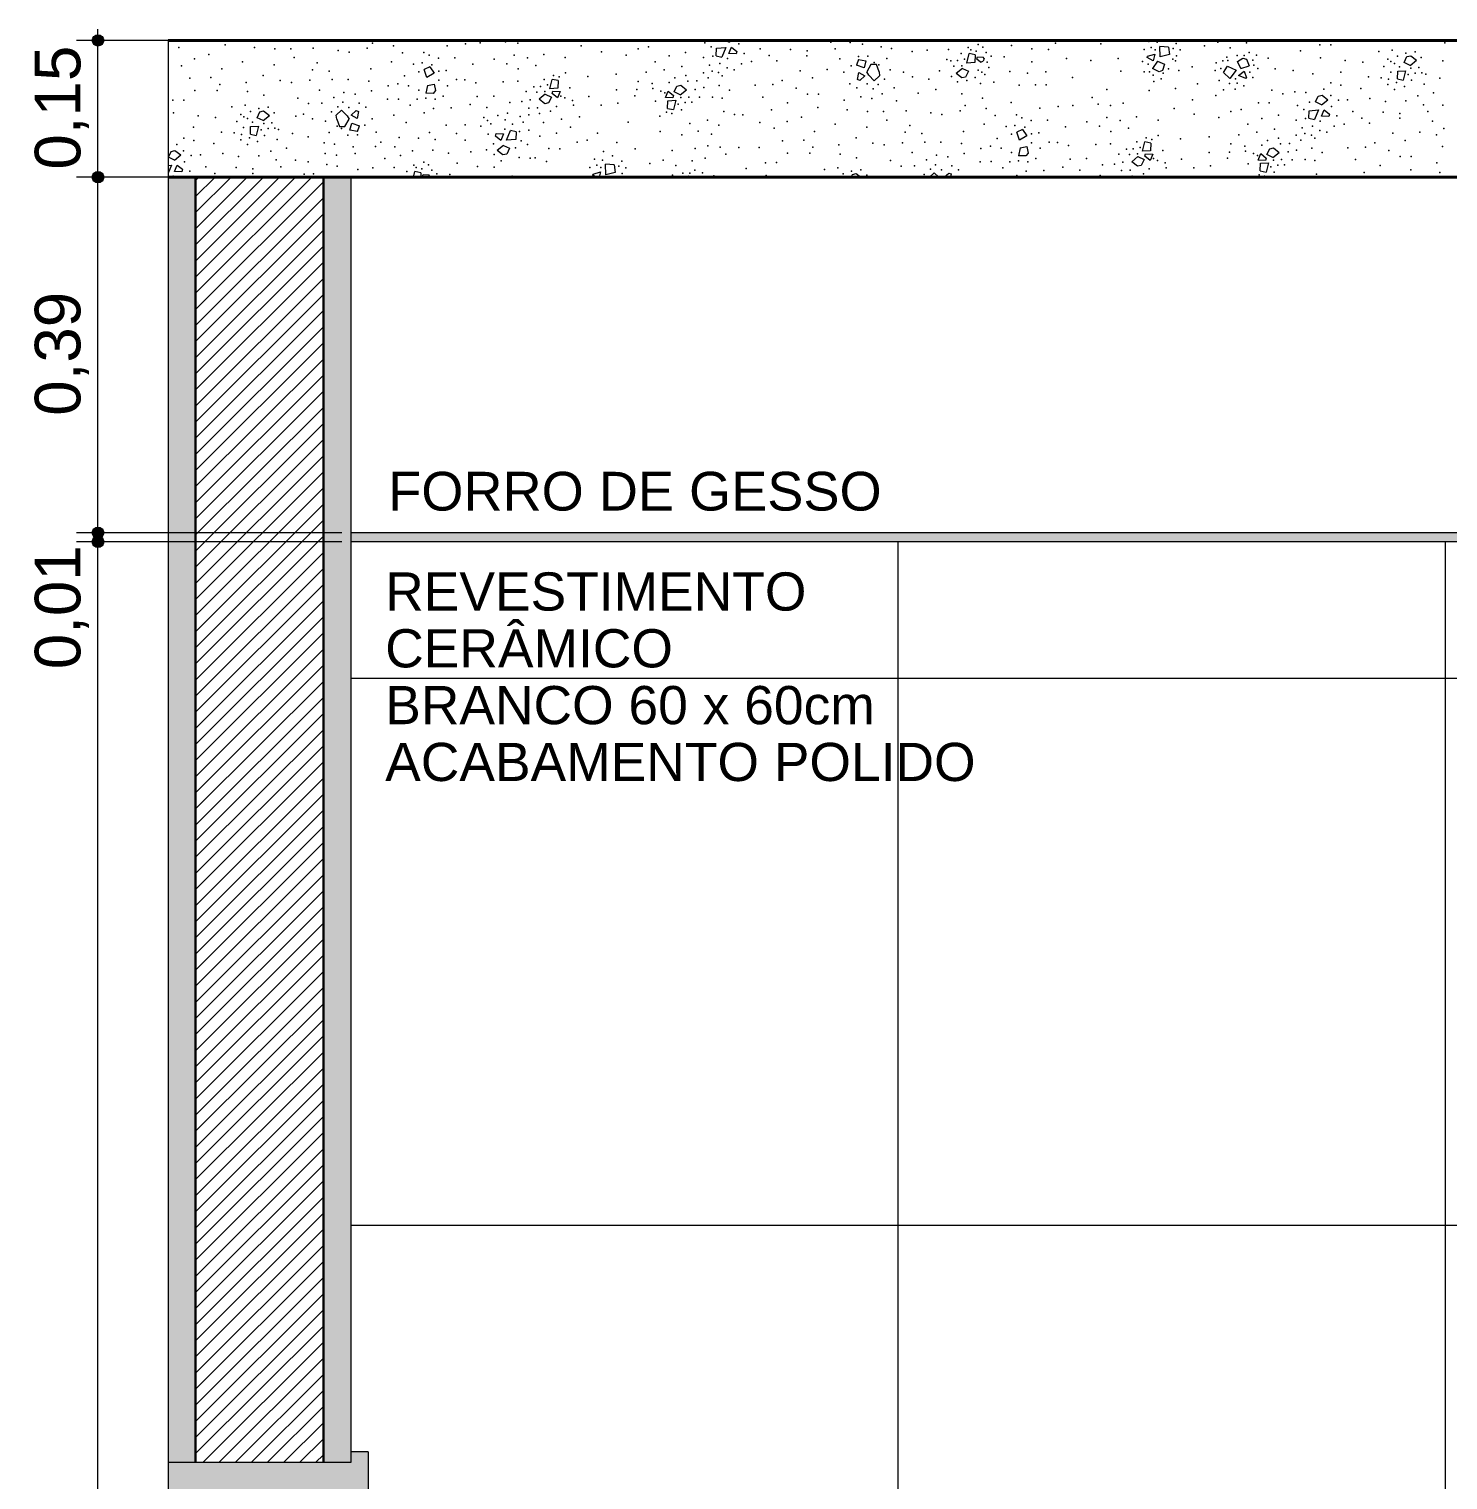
# Model space of a CAD drawing. Header units: metres. Extents: x -1.9 to 95.3, y -2.2 to 2.5.
# Drawn here: x 69.223 to 70.779, y 0.006 to 1.598 of the extents above; entities that cross this region are included whole.
import ezdxf

# ---------------------------------------------------------------- set-up
doc = ezdxf.new("R2010")
doc.units = ezdxf.units.M
doc.header["$MEASUREMENT"] = 0
for name, color, linetype in [('COTAS CORTE', 7, 'Continuous'), ('FORRO.EXEC', 7, 'Continuous'), ('LAJES.EST', 7, 'Continuous'), ('PAREDE CONSTRUIR', 7, 'Continuous'), ('Portas Archicad', 7, 'Continuous')]:
    doc.layers.add(name, color=color, linetype=linetype)
for name, color, linetype, lineweight, true_color in [('COTAS CORTE_Caneta_No__25', 7, 'Continuous', 13, 0x982312), ('LAJES.EST_Caneta_No__97', 7, 'Continuous', 13, 0x6b6b6b), ('NOTAS-EXECUTIVO.ARQ_Caneta_No__12', 7, 'Continuous', 0, 0x030303), ('PAREDE CONSTRUIR_Caneta_No__97', 7, 'Continuous', 13, 0x6b6b6b), ('Portas Archicad_Caneta_No__9', 7, 'Continuous', 9, 0x020202)]:
    doc.layers.add(name, color=color, linetype=linetype, lineweight=lineweight, true_color=true_color)
for name, color, linetype, lineweight in [('FORRO.EXEC_Caneta_No__241', 7, 'Continuous', 13), ('LAJES.EST_Caneta_No__1', 7, 'Continuous', 40), ('LAJES.EST_Caneta_No__241', 7, 'Continuous', 13), ('PAREDE CONSTRUIR_Caneta_No__241', 7, 'Continuous', 13), ('PAREDE CONSTRUIR_Caneta_No__3', 7, 'Continuous', 30)]:
    doc.layers.add(name, color=color, linetype=linetype, lineweight=lineweight)
doc.styles.add('GENERATED_STYLE_1', font='arial.ttf')
doc.dimstyles.new('GENERATED_STYLE__2', dxfattribs={"dimtxt": 0.05, "dimasz": 0.02375, "dimexe": 0.18, "dimexo": 0.267183, "dimgap": 0, "dimtad": 1, "dimzin": 0, "dimdsep": 46, "dimtxsty": 'GENERATED_STYLE_1', "dimblk": 'ARROWHEAD_11', "dimblk1": 'ARROWHEAD_11', "dimblk2": 'ARROWHEAD_11', "dimcen": 0.09, "dimclrd": 256, "dimclre": 256, "dimclrt": 256, "dimadec": 0, "dimazin": 0, "dimtfac": 1, "dimtdec": 4, "dimtmove": 0, "dimatfit": 3, "dimfxl": 0, "dimtolj": 1, "dimtzin": 0, "dimarcsym": 0})

# ---------------------------------------------------------------- blocks, each defined once
blk = doc.blocks.new('*X251', base_point=(12.8619, -2.115))
at = {"layer": 'LAJES.EST_Caneta_No__241', "color": 7, "linetype": 'Continuous', "lineweight": 13}
for p, q in [((69.9765, 1.5682), (69.9769, 1.5765)), ((69.9769, 1.5765), (69.9873, 1.5774)), ((69.9873, 1.5774), (69.983, 1.5668)), ((69.9906, 1.583), (69.9864, 1.585)), ((69.9906, 1.583), (69.9931, 1.585)), ((69.9906, 1.5705), (69.9934, 1.5775)), ((69.9934, 1.5775), (69.9992, 1.5728)), ((70.4634, 1.5669), (70.463, 1.5783)), ((70.4726, 1.5777), (70.463, 1.5783)), ((70.4726, 1.5777), (70.4735, 1.5695)), ((69.9765, 1.5682), (69.983, 1.5668)), ((69.9985, 1.5701), (69.9906, 1.5705)), ((69.9992, 1.5728), (69.9985, 1.5701)), ((70.1326, 1.564), (70.1304, 1.5578)), ((70.1326, 1.564), (70.1408, 1.5626)), ((70.1408, 1.5626), (70.1388, 1.5549)), ((70.2516, 1.5602), (70.2542, 1.5705)), ((70.2604, 1.5608), (70.2516, 1.5602)), ((70.2607, 1.5691), (70.2542, 1.5705)), ((70.2607, 1.5691), (70.2604, 1.5608)), ((70.2625, 1.5645), (70.2632, 1.5671)), ((70.2666, 1.5611), (70.2625, 1.5645)), ((70.2632, 1.5671), (70.2695, 1.5668)), ((70.2666, 1.5611), (70.2693, 1.5621)), ((70.2706, 1.5652), (70.2693, 1.5621)), ((70.2706, 1.5652), (70.2695, 1.5668)), ((70.4493, 1.5663), (70.4495, 1.5676)), ((70.4558, 1.5625), (70.4493, 1.5663)), ((70.4495, 1.5676), (70.4575, 1.5699)), ((70.4605, 1.5622), (70.4551, 1.5543)), ((70.4575, 1.5699), (70.4558, 1.5625)), ((70.4605, 1.5622), (70.4681, 1.5588)), ((70.4735, 1.5695), (70.4634, 1.5669)), ((70.5482, 1.5617), (70.5541, 1.5656)), ((70.552, 1.5542), (70.5482, 1.5617)), ((70.5541, 1.5656), (70.5581, 1.5645)), ((70.5581, 1.5645), (70.5611, 1.557)), ((70.7309, 1.5608), (70.734, 1.5672)), ((70.7376, 1.5576), (70.7309, 1.5608)), ((70.734, 1.5672), (70.7381, 1.5682)), ((70.7376, 1.5576), (70.7444, 1.5632)), ((70.7381, 1.5682), (70.7444, 1.5632)), ((69.6626, 1.5559), (69.6566, 1.5531)), ((69.6593, 1.5442), (69.6566, 1.5531)), ((69.6674, 1.549), (69.6593, 1.5442)), ((69.6626, 1.5559), (69.6674, 1.549)), ((70.1388, 1.5549), (70.1304, 1.5578)), ((70.1316, 1.542), (70.1331, 1.5498)), ((70.1331, 1.5498), (70.1396, 1.546)), ((70.1396, 1.546), (70.1341, 1.5409)), ((70.1464, 1.5584), (70.1418, 1.5504)), ((70.1439, 1.5469), (70.1418, 1.5504)), ((70.15, 1.5406), (70.1439, 1.5469)), ((70.1524, 1.5587), (70.1464, 1.5584)), ((70.1558, 1.5462), (70.15, 1.5406)), ((70.1554, 1.5504), (70.1524, 1.5587)), ((70.1554, 1.5504), (70.1558, 1.5462)), ((70.2466, 1.5543), (70.2398, 1.5488)), ((70.2461, 1.5438), (70.2398, 1.5488)), ((70.2502, 1.5448), (70.2461, 1.5438)), ((70.2466, 1.5543), (70.2533, 1.5511)), ((70.2533, 1.5511), (70.2502, 1.5448)), ((70.4622, 1.5504), (70.4551, 1.5543)), ((70.466, 1.552), (70.4622, 1.5504)), ((70.4681, 1.5588), (70.466, 1.552)), ((70.5328, 1.5498), (70.5373, 1.5568)), ((70.5328, 1.5498), (70.5399, 1.5434)), ((70.5373, 1.5568), (70.5468, 1.5524)), ((70.5468, 1.5524), (70.5399, 1.5434)), ((70.5495, 1.5464), (70.5554, 1.5511)), ((70.5572, 1.5431), (70.5495, 1.5464)), ((70.552, 1.5542), (70.5611, 1.557)), ((70.5554, 1.5511), (70.5581, 1.5441)), ((70.5581, 1.5441), (70.5572, 1.5431)), ((70.7235, 1.5428), (70.7239, 1.5511)), ((70.7239, 1.5511), (70.7326, 1.5517)), ((70.7326, 1.5517), (70.73, 1.5414)), ((69.6603, 1.5356), (69.6582, 1.527)), ((69.6603, 1.5356), (69.6675, 1.5371)), ((69.6689, 1.5301), (69.6663, 1.5269)), ((69.6675, 1.5371), (69.6689, 1.5301)), ((69.7944, 1.532), (69.7969, 1.5423)), ((69.8031, 1.5325), (69.7944, 1.532)), ((69.8034, 1.5409), (69.7969, 1.5423)), ((69.7969, 1.5267), (69.7976, 1.5293)), ((69.7976, 1.5293), (69.8056, 1.5289)), ((69.8056, 1.5289), (69.8027, 1.5219)), ((69.8034, 1.5409), (69.8031, 1.5325)), ((69.9211, 1.5224), (69.9239, 1.5294)), ((69.9239, 1.5294), (69.9297, 1.5246)), ((69.9307, 1.5285), (69.9337, 1.5348)), ((69.9373, 1.5253), (69.9307, 1.5285)), ((69.9337, 1.5348), (69.9378, 1.5358)), ((69.9373, 1.5253), (69.9441, 1.5308)), ((69.9378, 1.5358), (69.9441, 1.5308)), ((70.1341, 1.5409), (70.1316, 1.542)), ((70.7235, 1.5428), (70.73, 1.5414)), ((69.6663, 1.5269), (69.6582, 1.527)), ((69.7893, 1.5261), (69.7825, 1.5205)), ((69.7888, 1.5155), (69.7825, 1.5205)), ((69.7929, 1.5165), (69.7888, 1.5155)), ((69.7893, 1.5261), (69.796, 1.5229)), ((69.796, 1.5229), (69.7929, 1.5165)), ((69.8027, 1.5219), (69.7969, 1.5267)), ((69.929, 1.522), (69.9211, 1.5224)), ((69.9232, 1.5105), (69.9236, 1.5188)), ((69.9236, 1.5188), (69.9323, 1.5194)), ((69.9297, 1.5246), (69.929, 1.522)), ((69.9323, 1.5194), (69.9297, 1.5091)), ((70.6337, 1.5176), (70.6368, 1.5239)), ((70.6404, 1.5144), (70.6337, 1.5176)), ((70.6368, 1.5239), (70.6409, 1.525)), ((70.6404, 1.5144), (70.6472, 1.5199)), ((70.6409, 1.525), (70.6472, 1.5199)), ((69.4734, 1.5002), (69.4764, 1.5066)), ((69.48, 1.497), (69.4734, 1.5002)), ((69.4764, 1.5066), (69.4805, 1.5076)), ((69.48, 1.497), (69.4869, 1.5026)), ((69.4805, 1.5076), (69.4869, 1.5026)), ((69.5602, 1.5029), (69.566, 1.5085)), ((69.5607, 1.4987), (69.5602, 1.5029)), ((69.5607, 1.4987), (69.5637, 1.4904)), ((69.566, 1.5085), (69.5721, 1.5022)), ((69.5696, 1.4907), (69.5743, 1.4987)), ((69.5721, 1.5022), (69.5743, 1.4987)), ((69.5764, 1.503), (69.5819, 1.5081)), ((69.583, 1.4993), (69.5764, 1.503)), ((69.5819, 1.5081), (69.5844, 1.5071)), ((69.5844, 1.5071), (69.583, 1.4993)), ((69.9232, 1.5105), (69.9297, 1.5091)), ((70.6263, 1.4996), (70.6267, 1.5079)), ((70.6263, 1.4996), (70.6328, 1.4982)), ((70.6267, 1.5079), (70.6371, 1.5088)), ((70.6371, 1.5088), (70.6328, 1.4982)), ((70.6404, 1.5019), (70.6432, 1.5089)), ((70.6483, 1.5015), (70.6404, 1.5019)), ((70.6432, 1.5089), (70.649, 1.5042)), ((70.649, 1.5042), (70.6483, 1.5015)), ((69.466, 1.4822), (69.4663, 1.4906)), ((69.466, 1.4822), (69.4725, 1.4808)), ((69.4663, 1.4906), (69.475, 1.4911)), ((69.475, 1.4911), (69.4725, 1.4808)), ((69.5637, 1.4904), (69.5696, 1.4907)), ((69.5752, 1.4865), (69.5772, 1.4942)), ((69.5834, 1.4851), (69.5752, 1.4865)), ((69.5772, 1.4942), (69.5857, 1.4913)), ((69.5834, 1.4851), (69.5857, 1.4913)), ((69.7348, 1.4801), (69.7355, 1.4828)), ((69.7406, 1.4754), (69.7348, 1.4801)), ((69.7355, 1.4828), (69.7434, 1.4824)), ((69.7434, 1.4824), (69.7406, 1.4754)), ((69.7467, 1.4755), (69.751, 1.4861)), ((69.7575, 1.4847), (69.751, 1.4861)), ((69.7575, 1.4847), (69.7572, 1.4764)), ((70.3124, 1.4873), (70.3064, 1.4845)), ((70.3091, 1.4756), (70.3064, 1.4845)), ((70.3172, 1.4804), (70.3091, 1.4756)), ((70.3124, 1.4873), (70.3172, 1.4804)), ((69.3792, 1.4633), (69.3833, 1.4644)), ((69.3833, 1.4644), (69.3896, 1.4594)), ((69.7434, 1.4699), (69.7366, 1.4644)), ((69.7429, 1.4594), (69.7366, 1.4644)), ((69.7434, 1.4699), (69.7501, 1.4667)), ((69.7572, 1.4764), (69.7467, 1.4755)), ((69.7501, 1.4667), (69.747, 1.4604)), ((70.3101, 1.467), (70.308, 1.4584)), ((70.3101, 1.467), (70.3174, 1.4685)), ((70.3174, 1.4685), (70.3187, 1.4615)), ((70.4442, 1.4634), (70.4467, 1.4737)), ((70.4532, 1.4723), (70.4467, 1.4737)), ((70.4532, 1.4723), (70.4529, 1.4639)), ((70.5805, 1.4599), (70.5835, 1.4662)), ((70.5835, 1.4662), (70.5876, 1.4672)), ((70.5876, 1.4672), (70.594, 1.4622)), ((69.3762, 1.457), (69.3792, 1.4633)), ((69.3828, 1.4538), (69.3762, 1.457)), ((69.3828, 1.4538), (69.3896, 1.4594)), ((69.3828, 1.4413), (69.3856, 1.4483)), ((69.3856, 1.4483), (69.3914, 1.4436)), ((69.747, 1.4604), (69.7429, 1.4594)), ((69.8556, 1.4377), (69.8553, 1.4491)), ((69.8648, 1.4485), (69.8553, 1.4491)), ((69.8648, 1.4485), (69.8658, 1.4403)), ((70.3161, 1.4583), (70.308, 1.4584)), ((70.3187, 1.4615), (70.3161, 1.4583)), ((70.4391, 1.4575), (70.4323, 1.4519)), ((70.4386, 1.4469), (70.4323, 1.4519)), ((70.4391, 1.4575), (70.4458, 1.4543)), ((70.4458, 1.4543), (70.4427, 1.4479)), ((70.4529, 1.4639), (70.4442, 1.4634)), ((70.4467, 1.4581), (70.4474, 1.4607)), ((70.4525, 1.4533), (70.4467, 1.4581)), ((70.4474, 1.4607), (70.4554, 1.4604)), ((70.4554, 1.4604), (70.4525, 1.4533)), ((70.5709, 1.4538), (70.5737, 1.4608)), ((70.5789, 1.4534), (70.5709, 1.4538)), ((70.5731, 1.4419), (70.5734, 1.4502)), ((70.5734, 1.4502), (70.5821, 1.4508)), ((70.5737, 1.4608), (70.5795, 1.456)), ((70.5795, 1.456), (70.5789, 1.4534)), ((70.5821, 1.4508), (70.5796, 1.4405)), ((70.5871, 1.4567), (70.5805, 1.4599)), ((70.5871, 1.4567), (70.594, 1.4622)), ((69.376, 1.4479), (69.3795, 1.4483)), ((69.3795, 1.4483), (69.376, 1.4393)), ((69.3907, 1.441), (69.3828, 1.4413)), ((69.3914, 1.4436), (69.3907, 1.441)), ((69.6449, 1.435), (69.6464, 1.4413)), ((69.6529, 1.4399), (69.6464, 1.4413)), ((69.6529, 1.4399), (69.6527, 1.435)), ((69.6548, 1.4353), (69.6554, 1.4379)), ((69.6551, 1.435), (69.6548, 1.4353)), ((69.6554, 1.4379), (69.6617, 1.4376)), ((69.6628, 1.436), (69.6617, 1.4376)), ((69.6628, 1.436), (69.6624, 1.435)), ((69.8416, 1.4371), (69.8417, 1.4384)), ((69.8451, 1.435), (69.8416, 1.4371)), ((69.8417, 1.4384), (69.8497, 1.4407)), ((69.8497, 1.4407), (69.8484, 1.435)), ((69.8658, 1.4403), (69.8556, 1.4377)), ((69.9442, 1.435), (69.9463, 1.4365)), ((69.9463, 1.4365), (69.9504, 1.4353)), ((69.9504, 1.4353), (69.9505, 1.435)), ((70.1248, 1.435), (70.1263, 1.438)), ((70.1263, 1.438), (70.1303, 1.439)), ((70.1303, 1.439), (70.1354, 1.435)), ((70.2107, 1.435), (70.2158, 1.4399)), ((70.2158, 1.4399), (70.2206, 1.435)), ((70.2268, 1.435), (70.2317, 1.4395)), ((70.2317, 1.4395), (70.2342, 1.4385)), ((70.2342, 1.4385), (70.2336, 1.435)), ((70.4427, 1.4479), (70.4386, 1.4469)), ((70.5731, 1.4419), (70.5796, 1.4405))]:
    blk.add_line(p, q, dxfattribs=at)
for p in [(69.3874, 1.5774), (69.405, 1.585), (69.4385, 1.5802), (69.4705, 1.5773), (69.5104, 1.5756), (69.535, 1.5764), (69.5942, 1.5764), (69.5999, 1.5821), (69.6229, 1.5789), (69.6816, 1.5792), (69.7018, 1.5811), (69.7178, 1.5822), (69.7457, 1.5835), (69.7591, 1.5821), (69.773, 1.5847), (69.8288, 1.579), (69.8913, 1.5756), (69.9025, 1.578), (69.9643, 1.5822), (69.9713, 1.578), (70.0015, 1.5812), (70.025, 1.5756), (70.1022, 1.5831), (70.107, 1.5757), (70.1234, 1.5827), (70.1372, 1.5809), (70.1577, 1.5779), (70.169, 1.5763), (70.2212, 1.5845), (70.253, 1.5774), (70.2638, 1.5806), (70.2689, 1.5776), (70.3006, 1.5795), (70.3227, 1.5759), (70.3488, 1.582), (70.3983, 1.5814), (70.451, 1.5839), (70.4535, 1.5774), (70.46, 1.5829), (70.4776, 1.5763), (70.481, 1.5817), (70.5119, 1.5792), (70.5265, 1.583), (70.5402, 1.577), (70.5581, 1.5822), (70.6386, 1.5801), (70.6506, 1.5802), (70.7755, 1.5824), (69.4048, 1.5647), (69.4205, 1.5694), (69.4575, 1.5616), (69.4929, 1.5756), (69.514, 1.5662), (69.5392, 1.5603), (69.5622, 1.5741), (69.5744, 1.5722), (69.6208, 1.5616), (69.6328, 1.5712), (69.6543, 1.5603), (69.656, 1.5719), (69.6621, 1.5687), (69.6723, 1.5657), (69.69, 1.566), (69.7333, 1.5644), (69.7552, 1.569), (69.7698, 1.5659), (69.7876, 1.5697), (69.8112, 1.5662), (69.8508, 1.5726), (69.8781, 1.569), (69.9098, 1.5616), (69.9252, 1.568), (69.9432, 1.5716), (69.9629, 1.5662), (69.9731, 1.5678), (69.9891, 1.5651), (70.0074, 1.5707), (70.0154, 1.5618), (70.0347, 1.5684), (70.0432, 1.5627), (70.058, 1.5749), (70.0762, 1.5682), (70.0763, 1.5734), (70.1122, 1.5649), (70.1328, 1.5675), (70.1431, 1.5679), (70.15, 1.5608), (70.1637, 1.565), (70.1916, 1.5727), (70.2079, 1.5744), (70.2296, 1.564), (70.2313, 1.5749), (70.234, 1.5625), (70.2412, 1.5628), (70.2452, 1.5706), (70.249, 1.5645), (70.2557, 1.5748), (70.2617, 1.5733), (70.2726, 1.5719), (70.2736, 1.5612), (70.2783, 1.5678), (70.2924, 1.567), (70.3229, 1.5616), (70.3409, 1.5751), (70.3607, 1.5652), (70.3875, 1.5628), (70.4174, 1.5651), (70.4439, 1.5617), (70.4459, 1.5749), (70.458, 1.5748), (70.4772, 1.5644), (70.4802, 1.5625), (70.4813, 1.5682), (70.4855, 1.5746), (70.5248, 1.5603), (70.532, 1.5627), (70.5365, 1.5665), (70.5376, 1.5631), (70.5478, 1.5685), (70.5555, 1.5685), (70.561, 1.5717), (70.5652, 1.5632), (70.5692, 1.569), (70.5817, 1.5655), (70.6173, 1.5735), (70.6393, 1.566), (70.6662, 1.5628), (70.6855, 1.5612), (70.7031, 1.5727), (70.713, 1.5643), (70.7164, 1.5617), (70.7177, 1.5744), (70.7205, 1.5598), (70.7236, 1.5677), (70.7327, 1.5709), (70.743, 1.5723), (70.7495, 1.5663), (70.7732, 1.5625), (69.3904, 1.5572), (69.4228, 1.5442), (69.4347, 1.5538), (69.4801, 1.5466), (69.4921, 1.5583), (69.5341, 1.5529), (69.5522, 1.5514), (69.5981, 1.5538), (69.635, 1.546), (69.6448, 1.559), (69.6507, 1.5507), (69.6651, 1.5582), (69.6727, 1.5512), (69.6808, 1.5521), (69.7099, 1.5589), (69.7472, 1.5594), (69.7597, 1.5538), (69.7788, 1.5574), (69.7984, 1.5466), (69.8044, 1.545), (69.8116, 1.5494), (69.836, 1.5455), (69.8671, 1.5478), (69.8998, 1.5502), (69.9195, 1.5528), (69.9315, 1.544), (69.9391, 1.5564), (69.9435, 1.5465), (69.9629, 1.5496), (69.9679, 1.5441), (69.9692, 1.5577), (69.9721, 1.5514), (69.9794, 1.5497), (69.9805, 1.5597), (69.9832, 1.5463), (69.9888, 1.5549), (69.9964, 1.5528), (70.0045, 1.5594), (70.0686, 1.5517), (70.0822, 1.5438), (70.0982, 1.553), (70.1165, 1.5501), (70.1248, 1.5571), (70.155, 1.5583), (70.1675, 1.5528), (70.1819, 1.5502), (70.1919, 1.545), (70.2216, 1.5517), (70.2347, 1.5456), (70.2372, 1.5567), (70.246, 1.5573), (70.2606, 1.5442), (70.2638, 1.5522), (70.2678, 1.5502), (70.2712, 1.5477), (70.2755, 1.5554), (70.2987, 1.5508), (70.318, 1.5491), (70.338, 1.5505), (70.3673, 1.5445), (70.4203, 1.5511), (70.4459, 1.5504), (70.4504, 1.559), (70.4518, 1.5507), (70.4559, 1.5469), (70.4667, 1.5489), (70.4727, 1.5538), (70.484, 1.552), (70.4984, 1.5559), (70.5237, 1.552), (70.5298, 1.5541), (70.5618, 1.5503), (70.5652, 1.5442), (70.566, 1.5577), (70.5707, 1.5543), (70.5897, 1.5537), (70.6092, 1.5521), (70.6309, 1.5483), (70.6614, 1.5503), (70.6918, 1.545), (70.7059, 1.5441), (70.7088, 1.5565), (70.7162, 1.5502), (70.726, 1.5559), (70.7352, 1.5475), (70.7382, 1.5546), (70.743, 1.5491), (70.747, 1.5552), (70.7503, 1.5494), (70.7546, 1.5479), (69.3996, 1.5435), (69.4052, 1.5299), (69.4296, 1.5299), (69.4326, 1.5365), (69.4614, 1.539), (69.4627, 1.5288), (69.4988, 1.5409), (69.511, 1.539), (69.5312, 1.5413), (69.5416, 1.5305), (69.5558, 1.5421), (69.5733, 1.5421), (69.5957, 1.5404), (69.5989, 1.5296), (69.6171, 1.5352), (69.6278, 1.5375), (69.6395, 1.5353), (69.6505, 1.5305), (69.6725, 1.5413), (69.682, 1.5353), (69.6921, 1.542), (69.7011, 1.5416), (69.7131, 1.5384), (69.7431, 1.5394), (69.7592, 1.5403), (69.7683, 1.5288), (69.7767, 1.5342), (69.7799, 1.5284), (69.7839, 1.5345), (69.788, 1.5423), (69.7887, 1.5291), (69.7917, 1.5362), (69.8163, 1.5329), (69.8673, 1.5307), (69.8895, 1.5312), (69.891, 1.5401), (69.9064, 1.5376), (69.9073, 1.5321), (69.9161, 1.5294), (69.925, 1.5387), (69.9457, 1.5402), (69.9538, 1.5313), (69.9554, 1.5405), (69.9631, 1.5333), (69.98, 1.5355), (69.9912, 1.5305), (70.0194, 1.5359), (70.0387, 1.5366), (70.0489, 1.5412), (70.0643, 1.5328), (70.1233, 1.5373), (70.1309, 1.5331), (70.1422, 1.5375), (70.1488, 1.5318), (70.1542, 1.5368), (70.1612, 1.5425), (70.1717, 1.533), (70.21, 1.5424), (70.2175, 1.5311), (70.2413, 1.5397), (70.2515, 1.541), (70.2665, 1.5376), (70.2811, 1.5392), (70.3089, 1.536), (70.3266, 1.5363), (70.3386, 1.5364), (70.4049, 1.5313), (70.4515, 1.5302), (70.4564, 1.5399), (70.4645, 1.543), (70.4803, 1.5321), (70.5043, 1.5372), (70.5281, 1.5411), (70.5327, 1.5309), (70.5393, 1.5378), (70.5457, 1.5314), (70.546, 1.5429), (70.5478, 1.538), (70.5553, 1.5352), (70.5859, 1.5305), (70.6112, 1.5285), (70.6428, 1.5315), (70.6507, 1.5384), (70.6615, 1.536), (70.6836, 1.5324), (70.7132, 1.5367), (70.7139, 1.5424), (70.7204, 1.5313), (70.7225, 1.5387), (70.7313, 1.5346), (70.739, 1.5414), (70.7529, 1.537), (70.7699, 1.5435), (69.3811, 1.5195), (69.393, 1.5196), (69.4455, 1.5121), (69.4601, 1.5138), (69.4806, 1.5248), (69.5179, 1.5218), (69.5297, 1.5158), (69.5443, 1.5161), (69.5576, 1.5225), (69.5619, 1.5123), (69.5672, 1.5173), (69.5686, 1.5277), (69.5808, 1.5259), (69.5851, 1.516), (69.6163, 1.5206), (69.6284, 1.5207), (69.6411, 1.514), (69.6487, 1.5205), (69.6585, 1.5215), (69.6687, 1.5205), (69.6775, 1.5239), (69.7068, 1.5147), (69.7148, 1.5234), (69.7328, 1.5239), (69.7505, 1.517), (69.7635, 1.518), (69.7728, 1.52), (69.8016, 1.5126), (69.8065, 1.5239), (69.8106, 1.5219), (69.8193, 1.5192), (69.8202, 1.5138), (69.8372, 1.5235), (69.8504, 1.5138), (69.8687, 1.516), (69.8875, 1.5243), (69.9103, 1.5184), (69.9202, 1.5274), (69.9349, 1.5151), (69.9379, 1.5223), (69.9427, 1.5168), (69.9467, 1.5229), (69.95, 1.5171), (69.9583, 1.5226), (69.9726, 1.5229), (69.9832, 1.5218), (70.0279, 1.5229), (70.0548, 1.5164), (70.0769, 1.5261), (70.089, 1.5262), (70.1171, 1.5194), (70.1352, 1.5232), (70.1474, 1.5213), (70.1585, 1.5265), (70.1744, 1.5186), (70.1981, 1.5273), (70.2461, 1.5265), (70.2497, 1.5135), (70.2687, 1.5215), (70.3001, 1.5169), (70.3516, 1.5125), (70.3676, 1.5136), (70.389, 1.5224), (70.3955, 1.5149), (70.409, 1.5135), (70.4228, 1.5161), (70.4989, 1.5199), (70.5245, 1.5245), (70.5714, 1.5165), (70.5831, 1.5165), (70.5981, 1.5264), (70.6141, 1.5136), (70.6233, 1.5277), (70.6272, 1.5172), (70.6504, 1.5246), (70.6513, 1.5126), (70.6588, 1.5194), (70.6688, 1.52), (70.6933, 1.5214), (70.7106, 1.5181), (70.7328, 1.5189), (70.7459, 1.5242), (70.752, 1.5145), (70.7631, 1.5274), (70.7732, 1.5141), (69.3817, 1.5054), (69.4086, 1.5023), (69.4279, 1.5006), (69.4554, 1.5037), (69.4588, 1.5011), (69.4629, 1.4992), (69.466, 1.5071), (69.4751, 1.5103), (69.4854, 1.5117), (69.4919, 1.5057), (69.5157, 1.5019), (69.5241, 1.5041), (69.5342, 1.4989), (69.5485, 1.4963), (69.5549, 1.5065), (69.5739, 1.5116), (69.5927, 1.5117), (69.5995, 1.499), (69.6231, 1.503), (69.6565, 1.5056), (69.6666, 1.5102), (69.686, 1.511), (69.7221, 1.5006), (69.7253, 1.5113), (69.7259, 1.4971), (69.7374, 1.5027), (69.7452, 1.498), (69.7478, 1.5053), (69.7619, 1.5015), (69.7711, 1.5033), (69.7712, 1.5108), (69.7809, 1.5111), (69.7831, 1.5048), (69.7952, 1.5074), (69.8071, 1.4985), (69.8268, 1.5012), (69.915, 1.502), (69.9222, 1.5063), (69.9282, 1.5048), (69.9387, 1.509), (69.967, 1.4976), (69.9849, 1.5069), (69.9969, 1.5036), (70.0059, 1.5033), (70.0372, 1.5089), (70.0546, 1.4961), (70.0703, 1.5008), (70.0883, 1.5116), (70.1204, 1.5087), (70.1427, 1.507), (70.1602, 1.507), (70.1638, 1.4976), (70.1848, 1.5078), (70.212, 1.5055), (70.2242, 1.5036), (70.244, 1.5078), (70.2727, 1.5103), (70.2826, 1.5026), (70.3058, 1.5034), (70.3119, 1.5001), (70.3221, 1.4971), (70.3314, 1.5106), (70.3398, 1.4974), (70.405, 1.5004), (70.4196, 1.4973), (70.4374, 1.5011), (70.4611, 1.4976), (70.4787, 1.5104), (70.5006, 1.504), (70.5279, 1.5004), (70.5411, 1.507), (70.5523, 1.5094), (70.575, 1.4994), (70.593, 1.503), (70.6127, 1.4976), (70.6211, 1.5094), (70.6229, 1.4992), (70.6389, 1.4965), (70.6572, 1.5021), (70.6748, 1.507), (70.6845, 1.4998), (70.7079, 1.5063), (70.7261, 1.5048), (70.7261, 1.4996), (70.7568, 1.5071), (70.762, 1.4963), (69.4038, 1.4897), (69.4342, 1.4844), (69.4483, 1.4835), (69.4512, 1.496), (69.4563, 1.4818), (69.4586, 1.4896), (69.4684, 1.4953), (69.4777, 1.4869), (69.4806, 1.494), (69.4814, 1.4808), (69.4854, 1.4885), (69.4894, 1.4947), (69.4927, 1.4889), (69.497, 1.4873), (69.5123, 1.4829), (69.5523, 1.4841), (69.561, 1.4908), (69.566, 1.4883), (69.5729, 1.4812), (69.5833, 1.4816), (69.5913, 1.4919), (69.6038, 1.4842), (69.6367, 1.4951), (69.6622, 1.4841), (69.6805, 1.4919), (69.6919, 1.4829), (69.7016, 1.4925), (69.7186, 1.4911), (69.7266, 1.4822), (69.7296, 1.4935), (69.7449, 1.4878), (69.7535, 1.4932), (69.7609, 1.4851), (69.7649, 1.4952), (69.7711, 1.4867), (69.7875, 1.495), (69.8015, 1.4833), (69.8168, 1.4897), (69.8466, 1.4831), (69.88, 1.4953), (69.9154, 1.4852), (69.939, 1.4816), (69.9479, 1.494), (69.9568, 1.4854), (69.9714, 1.4823), (69.9795, 1.492), (70.0246, 1.4948), (70.0402, 1.4886), (70.0846, 1.4852), (70.1073, 1.493), (70.1419, 1.4897), (70.1839, 1.4843), (70.189, 1.4917), (70.202, 1.4829), (70.2479, 1.4852), (70.2706, 1.493), (70.2946, 1.4904), (70.3006, 1.4821), (70.3041, 1.4917), (70.3149, 1.4897), (70.3225, 1.4826), (70.3306, 1.4835), (70.3597, 1.4903), (70.3831, 1.4958), (70.397, 1.4908), (70.4095, 1.4852), (70.4286, 1.4888), (70.4614, 1.4808), (70.5497, 1.4816), (70.5597, 1.493), (70.5693, 1.4842), (70.5889, 1.4878), (70.6127, 1.481), (70.619, 1.4891), (70.6219, 1.4828), (70.6292, 1.4811), (70.6303, 1.4911), (70.6386, 1.4863), (70.6462, 1.4842), (70.6543, 1.4908), (70.6652, 1.4932), (70.693, 1.4941), (70.7184, 1.4831), (70.748, 1.4844), (70.7663, 1.4815), (70.7746, 1.4885), (69.3852, 1.4709), (69.3931, 1.4778), (69.404, 1.4754), (69.426, 1.4719), (69.4556, 1.4761), (69.4628, 1.4707), (69.4649, 1.4781), (69.4737, 1.474), (69.4953, 1.4764), (69.5055, 1.4668), (69.5294, 1.4792), (69.547, 1.4728), (69.5583, 1.4711), (69.5788, 1.4682), (69.6033, 1.4686), (69.609, 1.4734), (69.6245, 1.4682), (69.6291, 1.4786), (69.6503, 1.4779), (69.6659, 1.4647), (69.6686, 1.4764), (69.7016, 1.4757), (69.725, 1.4649), (69.7325, 1.4717), (69.7566, 1.4671), (69.7627, 1.4749), (69.7697, 1.4707), (69.7834, 1.4798), (69.7933, 1.4663), (69.8051, 1.4662), (69.8242, 1.4734), (69.8353, 1.4757), (69.8676, 1.473), (69.8879, 1.4662), (69.9537, 1.4666), (69.9675, 1.4692), (69.9809, 1.4678), (70.0015, 1.4676), (70.0238, 1.4676), (70.0494, 1.4749), (70.0726, 1.4756), (70.0825, 1.4679), (70.1112, 1.4704), (70.13, 1.478), (70.1486, 1.4723), (70.1608, 1.4704), (70.181, 1.4727), (70.2056, 1.4735), (70.2231, 1.4735), (70.2455, 1.4718), (70.2669, 1.4666), (70.2776, 1.4689), (70.2848, 1.4774), (70.2893, 1.4667), (70.3224, 1.4727), (70.3318, 1.4667), (70.3419, 1.4734), (70.3509, 1.473), (70.3629, 1.4698), (70.393, 1.4708), (70.409, 1.4717), (70.4265, 1.4656), (70.4337, 1.4659), (70.4378, 1.4737), (70.4415, 1.4676), (70.4482, 1.478), (70.4542, 1.4764), (70.4662, 1.4643), (70.4858, 1.4769), (70.517, 1.4792), (70.5408, 1.4715), (70.5562, 1.469), (70.5748, 1.4701), (70.5813, 1.4754), (70.5933, 1.4779), (70.5955, 1.4716), (70.6052, 1.4719), (70.6129, 1.4647), (70.6177, 1.4755), (70.6298, 1.4669), (70.633, 1.4777), (70.6692, 1.4673), (70.6886, 1.468), (70.6987, 1.4726), (70.7141, 1.4642), (70.732, 1.4752), (70.7731, 1.4687), (69.3928, 1.464), (69.3937, 1.452), (69.4012, 1.4589), (69.4112, 1.4594), (69.4357, 1.4608), (69.453, 1.4575), (69.4752, 1.4583), (69.4883, 1.4636), (69.4944, 1.4539), (69.5156, 1.4535), (69.5294, 1.4517), (69.5479, 1.4608), (69.5499, 1.4488), (69.5603, 1.4591), (69.581, 1.4609), (69.6134, 1.4553), (69.6306, 1.4586), (69.6437, 1.4638), (69.656, 1.4514), (69.6611, 1.4484), (69.6832, 1.4613), (69.6928, 1.4503), (69.7077, 1.4627), (69.7334, 1.4597), (69.741, 1.4528), (69.7605, 1.4566), (69.7726, 1.4558), (69.7783, 1.4563), (69.7905, 1.4522), (69.8433, 1.4547), (69.8522, 1.4537), (69.853, 1.4633), (69.8631, 1.4583), (69.8733, 1.4526), (69.9041, 1.45), (69.9187, 1.4538), (69.9285, 1.4641), (69.9504, 1.453), (69.9645, 1.456), (69.9874, 1.4603), (70.0309, 1.4509), (70.0428, 1.451), (70.055, 1.4613), (70.0795, 1.4613), (70.1125, 1.4602), (70.1304, 1.4563), (70.1677, 1.4532), (70.1915, 1.4619), (70.2074, 1.4539), (70.217, 1.4487), (70.2184, 1.4591), (70.2306, 1.4573), (70.2487, 1.461), (70.2661, 1.452), (70.2782, 1.4521), (70.2985, 1.4519), (70.3003, 1.4619), (70.3083, 1.4529), (70.3185, 1.4519), (70.3273, 1.4553), (70.3646, 1.4548), (70.3826, 1.4553), (70.4003, 1.4484), (70.4133, 1.4494), (70.4181, 1.4602), (70.4226, 1.4514), (70.4298, 1.4598), (70.4386, 1.4605), (70.4563, 1.4553), (70.4604, 1.4533), (70.4691, 1.4506), (70.487, 1.4549), (70.5172, 1.4622), (70.5373, 1.4557), (70.5393, 1.4626), (70.5571, 1.4635), (70.5601, 1.4498), (70.5659, 1.4608), (70.57, 1.4588), (70.5877, 1.4537), (70.5965, 1.4543), (70.5998, 1.4485), (70.6036, 1.4627), (70.6081, 1.454), (70.6224, 1.4543), (70.633, 1.4532), (70.641, 1.4619), (70.6777, 1.4543), (70.7267, 1.4575), (70.7388, 1.4576), (70.7669, 1.4508), (69.3813, 1.436), (69.3996, 1.4415), (69.4172, 1.4464), (69.4269, 1.4392), (69.4503, 1.4457), (69.4685, 1.4442), (69.4685, 1.439), (69.4992, 1.4465), (69.5044, 1.4357), (69.525, 1.4383), (69.5353, 1.4387), (69.5559, 1.4358), (69.5612, 1.4471), (69.5838, 1.4435), (69.6001, 1.4452), (69.6236, 1.4457), (69.6375, 1.4414), (69.6412, 1.4353), (69.6452, 1.4482), (69.6479, 1.4456), (69.654, 1.4441), (69.6648, 1.4427), (69.6705, 1.4387), (69.6847, 1.4378), (69.7149, 1.4467), (69.7331, 1.4459), (69.7529, 1.436), (69.8096, 1.4359), (69.8381, 1.4457), (69.8458, 1.4482), (69.8503, 1.4456), (69.8694, 1.4352), (69.8699, 1.4471), (69.8736, 1.439), (69.8777, 1.4454), (69.9287, 1.4373), (69.9324, 1.4478), (69.9401, 1.4393), (69.9478, 1.4393), (69.9532, 1.4425), (69.9615, 1.4398), (69.974, 1.4363), (70.0095, 1.4444), (70.0315, 1.4368), (70.0953, 1.4435), (70.1052, 1.4351), (70.1099, 1.4452), (70.1159, 1.4386), (70.1249, 1.4417), (70.1352, 1.4431), (70.1417, 1.4372), (70.1739, 1.4355), (70.1796, 1.4472), (70.1941, 1.4475), (70.2047, 1.4379), (70.2117, 1.4437), (70.2237, 1.443), (70.2349, 1.4474), (70.2425, 1.4432), (70.2909, 1.4454), (70.3063, 1.437), (70.3164, 1.4416), (70.3358, 1.4424), (70.3566, 1.4461), (70.3752, 1.4427), (70.3976, 1.4367), (70.4211, 1.4422), (70.4307, 1.4425), (70.4329, 1.4362), (70.445, 1.4388), (70.4515, 1.444), (70.47, 1.4452), (70.5002, 1.4452), (70.5185, 1.4474), (70.572, 1.4377), (70.578, 1.4362), (70.5848, 1.4465), (70.5885, 1.4404), (70.5925, 1.4482), (70.6347, 1.4383), (70.6467, 1.435), (70.687, 1.4403), (70.7046, 1.4478), (70.7381, 1.443), (70.7702, 1.4401)]:
    blk.add_point(p, dxfattribs=at)
blk = doc.blocks.new('*D252', base_point=(12.8619, -2.115))
at = {"layer": 'COTAS CORTE_Caneta_No__25', "linetype": 'Continuous', "lineweight": 13, "true_color": 0x982312}
for points in [[(69.2927, 1.035), (69.2932, 1.0326), (69.2945, 1.0306), (69.2965, 1.0292), (69.2989, 1.0287), (69.3013, 1.0292), (69.3034, 1.0306), (69.3047, 1.0326), (69.3052, 1.035), (69.3047, 1.0374), (69.3034, 1.0394), (69.3013, 1.0408), (69.2989, 1.0413), (69.2965, 1.0408), (69.2945, 1.0394), (69.2932, 1.0374)], [(69.2927, -2.115), (69.2932, -2.1174), (69.2945, -2.1194), (69.2965, -2.1208), (69.2989, -2.1212), (69.3013, -2.1208), (69.3034, -2.1194), (69.3047, -2.1174), (69.3052, -2.115), (69.3047, -2.1126), (69.3034, -2.1106), (69.3013, -2.1092), (69.2989, -2.1087), (69.2965, -2.1092), (69.2945, -2.1106), (69.2932, -2.1126)]]:
    blk.add_hatch(color=24, dxfattribs=at).paths.add_polyline_path(points)
at = {"layer": 'COTAS CORTE_Caneta_No__25', "color": 24, "linetype": 'Continuous', "lineweight": 13, "true_color": 0x982312}
for p, q in [((69.2927, 1.035), (69.2755, 1.035)), ((69.5661, 1.035), (69.3052, 1.035)), ((69.2989, -2.1087), (69.2989, 1.0287)), ((69.2927, -2.115), (69.2755, -2.115)), ((69.5661, -2.115), (69.3052, -2.115)), ((69.2989, -2.1275), (69.2989, -2.1212))]:
    blk.add_line(p, q, dxfattribs=at)
for centre in [(69.2989, 1.035), (69.2989, -2.115)]:
    blk.add_circle(centre, 0.00625, dxfattribs=at)
at = {"layer": 'COTAS CORTE_Caneta_No__25', "color": 24, "lineweight": 13, "true_color": 0x982312, "char_height": 0.05, "attachment_point": 7, "rotation": 90, "style": 'GENERATED_STYLE_1'}
for s, insert in [('\\A1;{\\pql;\\fArial|b0|i0|c0|p0;\\W1.000000;0,01}', (69.2889, 0.8953)), ('\\A1;{\\pql;\\fArial|b0|i0|c0|p0;\\W1.000000;3,15}', (69.2889, -0.6735))]:
    blk.add_mtext(s, dxfattribs=dict(at, insert=insert))
blk = doc.blocks.new('ARROWHEAD_11')
at = {"color": 0, "linetype": 'Continuous', "lineweight": 0}
blk.add_line((0, 0), (-1, 0), dxfattribs=at)
at = {"color": 0, "linetype": 'Continuous', "lineweight": 0, "const_width": 0.25, "flags": 128}
blk.add_lwpolyline([(-0.125, 0, 1), (0.125, 0, 1)], format="xyb", close=True, dxfattribs=at)
blk = doc.blocks.new('*D253', base_point=(12.8619, -2.115))
at = {"layer": 'COTAS CORTE_Caneta_No__25', "linetype": 'Continuous', "lineweight": 13, "true_color": 0x982312}
for points in [[(69.2927, 1.045), (69.2932, 1.0426), (69.2945, 1.0406), (69.2965, 1.0392), (69.2989, 1.0387), (69.3013, 1.0392), (69.3034, 1.0406), (69.3047, 1.0426), (69.3052, 1.045), (69.3047, 1.0474), (69.3034, 1.0494), (69.3013, 1.0508), (69.2989, 1.0512), (69.2965, 1.0508), (69.2945, 1.0494), (69.2932, 1.0474)], [(69.2927, 1.035), (69.2932, 1.0326), (69.2945, 1.0306), (69.2965, 1.0292), (69.2989, 1.0287), (69.3013, 1.0292), (69.3034, 1.0306), (69.3047, 1.0326), (69.3052, 1.035), (69.3047, 1.0374), (69.3034, 1.0394), (69.3013, 1.0408), (69.2989, 1.0413), (69.2965, 1.0408), (69.2945, 1.0394), (69.2932, 1.0374)]]:
    blk.add_hatch(color=24, dxfattribs=at).paths.add_polyline_path(points)
at = {"layer": 'COTAS CORTE_Caneta_No__25', "color": 24, "linetype": 'Continuous', "lineweight": 13, "true_color": 0x982312}
for p, q in [((69.2927, 1.045), (69.2755, 1.045)), ((69.2927, 1.035), (69.2755, 1.035)), ((69.2989, 1.035), (69.2989, 1.0387)), ((69.5661, 1.045), (69.3052, 1.045)), ((69.5661, 1.035), (69.3052, 1.035))]:
    blk.add_line(p, q, dxfattribs=at)
for centre in [(69.2989, 1.045), (69.2989, 1.035)]:
    blk.add_circle(centre, 0.00625, dxfattribs=at)
blk = doc.blocks.new('*D254', base_point=(12.8619, -2.115))
at = {"layer": 'COTAS CORTE_Caneta_No__25', "linetype": 'Continuous', "lineweight": 13, "true_color": 0x982312}
for points in [[(69.2927, 1.435), (69.2932, 1.4326), (69.2945, 1.4306), (69.2965, 1.4292), (69.2989, 1.4287), (69.3013, 1.4292), (69.3034, 1.4306), (69.3047, 1.4326), (69.3052, 1.435), (69.3047, 1.4374), (69.3034, 1.4394), (69.3013, 1.4408), (69.2989, 1.4413), (69.2965, 1.4408), (69.2945, 1.4394), (69.2932, 1.4374)], [(69.2927, 1.045), (69.2932, 1.0426), (69.2945, 1.0406), (69.2965, 1.0392), (69.2989, 1.0387), (69.3013, 1.0392), (69.3034, 1.0406), (69.3047, 1.0426), (69.3052, 1.045), (69.3047, 1.0474), (69.3034, 1.0494), (69.3013, 1.0508), (69.2989, 1.0512), (69.2965, 1.0508), (69.2945, 1.0494), (69.2932, 1.0474)]]:
    blk.add_hatch(color=24, dxfattribs=at).paths.add_polyline_path(points)
at = {"layer": 'COTAS CORTE_Caneta_No__25', "color": 24, "linetype": 'Continuous', "lineweight": 13, "true_color": 0x982312}
for p, q in [((69.2927, 1.435), (69.2755, 1.435)), ((69.5661, 1.435), (69.3052, 1.435)), ((69.2989, 1.0512), (69.2989, 1.4287)), ((69.2927, 1.045), (69.2755, 1.045)), ((69.5661, 1.045), (69.3052, 1.045))]:
    blk.add_line(p, q, dxfattribs=at)
for centre in [(69.2989, 1.435), (69.2989, 1.045)]:
    blk.add_circle(centre, 0.00625, dxfattribs=at)
at = {"layer": 'COTAS CORTE_Caneta_No__25', "color": 24, "lineweight": 13, "true_color": 0x982312, "insert": (69.2889, 1.1733), "char_height": 0.05, "attachment_point": 7, "rotation": 90, "style": 'GENERATED_STYLE_1'}
blk.add_mtext('\\A1;{\\pql;\\fArial|b0|i0|c0|p0;\\W1.000000;0,39}', dxfattribs=at)
blk = doc.blocks.new('*D255', base_point=(12.8619, -2.115))
at = {"layer": 'COTAS CORTE_Caneta_No__25', "linetype": 'Continuous', "lineweight": 13, "true_color": 0x982312}
for points in [[(69.2927, 1.585), (69.2932, 1.5826), (69.2945, 1.5806), (69.2965, 1.5792), (69.2989, 1.5788), (69.3013, 1.5792), (69.3034, 1.5806), (69.3047, 1.5826), (69.3052, 1.585), (69.3047, 1.5874), (69.3034, 1.5894), (69.3013, 1.5908), (69.2989, 1.5913), (69.2965, 1.5908), (69.2945, 1.5894), (69.2932, 1.5874)], [(69.2927, 1.435), (69.2932, 1.4326), (69.2945, 1.4306), (69.2965, 1.4292), (69.2989, 1.4287), (69.3013, 1.4292), (69.3034, 1.4306), (69.3047, 1.4326), (69.3052, 1.435), (69.3047, 1.4374), (69.3034, 1.4394), (69.3013, 1.4408), (69.2989, 1.4412), (69.2965, 1.4408), (69.2945, 1.4394), (69.2932, 1.4374)]]:
    blk.add_hatch(color=24, dxfattribs=at).paths.add_polyline_path(points)
at = {"layer": 'COTAS CORTE_Caneta_No__25', "color": 24, "linetype": 'Continuous', "lineweight": 13, "true_color": 0x982312}
for p, q in [((69.2989, 1.5913), (69.2989, 1.5975)), ((69.2927, 1.585), (69.2755, 1.585)), ((69.2989, 1.4412), (69.2989, 1.5788)), ((69.5661, 1.585), (69.3052, 1.585)), ((69.2927, 1.435), (69.2755, 1.435)), ((69.5661, 1.435), (69.3052, 1.435))]:
    blk.add_line(p, q, dxfattribs=at)
for centre in [(69.2989, 1.585), (69.2989, 1.435)]:
    blk.add_circle(centre, 0.00625, dxfattribs=at)
at = {"layer": 'COTAS CORTE_Caneta_No__25', "color": 24, "lineweight": 13, "true_color": 0x982312, "insert": (69.2889, 1.4433), "char_height": 0.05, "attachment_point": 7, "rotation": 90, "style": 'GENERATED_STYLE_1'}
blk.add_mtext('\\A1;{\\pql;\\fArial|b0|i0|c0|p0;\\W1.000000;0,15}', dxfattribs=at)

msp = doc.modelspace()

# ---------------------------------------------------------------- hatches: boundary and pattern name
at = {"layer": 'FORRO.EXEC', "linetype": 'Continuous', "lineweight": 0, "true_color": 0xffffff}
msp.add_hatch(color=7, dxfattribs=at).paths.add_polyline_path([(69.576, 1.035), (71.926, 1.035), (71.926, 1.045), (69.576, 1.045)])
at = {"layer": 'PAREDE CONSTRUIR', "linetype": 'Continuous', "lineweight": 0, "true_color": 0xffffff}
for points in [[(69.376, 1.435), (69.376, 0.025), (69.406, 0.025), (69.406, 1.435)], [(69.546, 0.025), (69.576, 0.025), (69.576, 1.435), (69.546, 1.435)]]:
    msp.add_hatch(color=7, dxfattribs=at).paths.add_polyline_path(points)
at = {"layer": 'PAREDE CONSTRUIR', "linetype": 'Continuous', "lineweight": 0, "true_color": 0x000000}
h = msp.add_hatch(dxfattribs=at)
h.set_pattern_fill('common_brick_0012', color=18, style=0, pattern_type=2)
h.set_pattern_definition([(45, (12.861917, -2.115), (-0.0088388348, 0.0088388348), [])])
h.paths.add_polyline_path([(69.406, 1.435), (69.406, 0.025), (69.546, 0.025), (69.546, 1.435)])
at = {"layer": 'PAREDE CONSTRUIR_Caneta_No__97', "linetype": 'Continuous', "lineweight": 13, "true_color": 0x6b6b6b}
h = msp.add_hatch(dxfattribs=at)
h.set_pattern_fill('Ceramica_60_x_60_0012', color=251, style=0, pattern_type=2)
h.set_pattern_definition([(180, (69.57595, -2.115), (0, 0.6), []), (90, (69.57595, -2.115), (0.6, 0), [])])
h.paths.add_polyline_path([(69.576, 1.035), (69.576, 0.037), (69.595, 0.037), (69.595, -1.105), (69.631, -1.105), (69.638, -1.1079), (69.641, -1.115), (69.638, -1.1221), (69.631, -1.125), (69.595, -1.125), (69.595, -2.115), (71.926, -2.115), (71.926, 1.035)])
at = {"layer": 'Portas Archicad', "linetype": 'Continuous', "lineweight": 0, "true_color": 0xffffff}
for points in [[(69.576, -0.013), (69.595, -0.013), (69.595, 0.037), (69.576, 0.037)], [(69.376, 0.025), (69.376, -0.025), (69.536, -0.025), (69.536, -0.013), (69.576, -0.013), (69.576, 0.025)]]:
    msp.add_hatch(color=7, dxfattribs=at).paths.add_polyline_path(points)

# ---------------------------------------------------------------- linework, layer by layer
at = {"layer": 'FORRO.EXEC_Caneta_No__241', "color": 7, "linetype": 'Continuous', "lineweight": 13}
for p, q in [((71.926, 1.045), (69.576, 1.045)), ((71.926, 1.035), (69.576, 1.035))]:
    msp.add_line(p, q, dxfattribs=at)
at = {"layer": 'LAJES.EST_Caneta_No__1', "color": 7, "linetype": 'Continuous', "lineweight": 40}
for p, q in [((69.576, 1.585), (69.376, 1.585)), ((72.026, 1.585), (69.576, 1.585)), ((72.026, 1.435), (69.576, 1.435))]:
    msp.add_line(p, q, dxfattribs=at)
at = {"layer": 'LAJES.EST_Caneta_No__1', "color": 7, "linetype": 'Continuous', "lineweight": 40, "flags": 128}
msp.add_lwpolyline([(69.576, 1.435), (69.546, 1.435), (69.406, 1.435), (69.376, 1.435)], dxfattribs=at)
at = {"layer": 'LAJES.EST_Caneta_No__97', "color": 251, "linetype": 'Continuous', "lineweight": 13, "true_color": 0x6b6b6b}
msp.add_line((69.376, 1.585), (69.376, 1.435), dxfattribs=at)
at = {"layer": 'PAREDE CONSTRUIR_Caneta_No__241', "color": 7, "linetype": 'Continuous', "lineweight": 13}
for p, q in [((69.376, 1.435), (69.376, 1.045)), ((69.576, 1.435), (69.576, 1.045)), ((69.376, 1.045), (69.376, 1.035)), ((69.576, 1.045), (69.576, 1.035))]:
    msp.add_line(p, q, dxfattribs=at)
at = {"layer": 'PAREDE CONSTRUIR_Caneta_No__241', "color": 7, "linetype": 'Continuous', "lineweight": 13, "flags": 128}
for points in [[(69.376, 1.035), (69.376, 0.037), (69.376, 0.025)], [(69.576, 1.035), (69.576, 0.037), (69.576, 0.025)], [(69.576, 0.025), (69.546, 0.025), (69.406, 0.025), (69.376, 0.025)]]:
    msp.add_lwpolyline(points, dxfattribs=at)
at = {"layer": 'PAREDE CONSTRUIR_Caneta_No__3', "color": 7, "linetype": 'Continuous', "lineweight": 30}
for p, q in [((69.406, 1.435), (69.406, 0.025)), ((69.546, 1.435), (69.546, 0.025))]:
    msp.add_line(p, q, dxfattribs=at)
at = {"layer": 'Portas Archicad_Caneta_No__9', "color": 18, "linetype": 'Continuous', "lineweight": 9, "true_color": 0x020202}
for q in [(69.576, 0.037), (69.595, -0.013)]:
    msp.add_line((69.595, 0.037), q, dxfattribs=at)
at = {"layer": 'Portas Archicad_Caneta_No__9', "color": 18, "linetype": 'Continuous', "lineweight": 9, "true_color": 0x020202, "flags": 128}
msp.add_lwpolyline([(69.376, 0.025), (69.376, -0.013), (69.376, -0.025)], dxfattribs=at)

# ---------------------------------------------------------------- block references
at = {"layer": 'LAJES.EST', "lineweight": 0}
msp.add_blockref('*X251', (12.8619, -2.115), dxfattribs=at)

# ---------------------------------------------------------------- texts
at = {"layer": 'NOTAS-EXECUTIVO.ARQ_Caneta_No__12', "color": 18, "linetype": 'Continuous', "lineweight": 0, "true_color": 0x030303, "insert": (69.8876, 1.1118), "char_height": 0.0425, "attachment_point": 2, "style": 'GENERATED_STYLE_1'}
msp.add_mtext('\\A1;{\\pqc;\\fArial|b0|i0|c0|p0;\\W1.000000;FORRO DE \\fArial|b0|i0|c0|p0;\\W1.000000;GESSO}', dxfattribs=at)
at = {"layer": 'NOTAS-EXECUTIVO.ARQ_Caneta_No__12', "color": 18, "linetype": 'Continuous', "lineweight": 0, "true_color": 0x030303, "insert": (69.6138, 1.0015), "char_height": 0.041905, "width": 0.74499, "attachment_point": 1, "line_spacing_factor": 0.892098, "style": 'GENERATED_STYLE_1'}
msp.add_mtext('\\A1;{\\pql;\\fArial|b0|i0|c0|p0;\\W1.000000;REVESTIMENTO CERÂMICO\\P\\pql;\\fArial|b0|i0|c0|p0;\\W1.000000;BRANCO 60 x 60cm\\P\\pql;\\fArial|b0|i0|c0|p0;\\W1.000000;ACABAMENTO POLIDO\\fArial|b0|i0|c0|p0;\\W1.000000; }', dxfattribs=at)

# ---------------------------------------------------------------- dimensions: what is measured, and where the dimension line sits
at = {"layer": 'COTAS CORTE', "color": 24, "linetype": 'Continuous', "lineweight": 13, "true_color": 0x982312}
for base, p1, p2, picture, middle in [((69.2989, 1.585), (70.701, 1.435), (70.701, 1.585), '*D255', (69.2639, 1.508)), ((69.2989, 1.435), (70.751, 1.045), (70.701, 1.435), '*D254', (69.2639, 1.238)), ((69.2989, 1.045), (70.751, 1.035), (70.751, 1.045), '*D253', (69.2639, 0.96)), ((69.2989, 1.035), (70.751, -2.115), (70.751, 1.035), '*D252', (69.2639, -0.6087))]:
    dim = msp.add_linear_dim(base=base, p1=p1, p2=p2, angle=90, dimstyle='GENERATED_STYLE__2', dxfattribs=at)
    dim.commit()
    dim.dimension.update_dxf_attribs({"geometry": picture, "text_midpoint": middle, "dimtype": 160, "text_rotation": 90})

doc.saveas('drawing.dxf')
